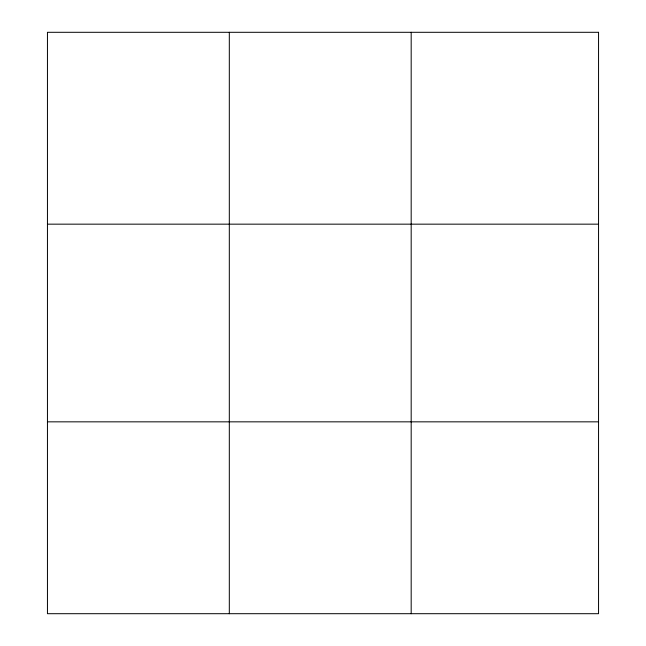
<?xml version="1.0" encoding="UTF-8"?>
<svg xmlns="http://www.w3.org/2000/svg" width="646" height="646" viewBox="0 0 646 646"><rect width="100%" height="100%" fill="white"/><g stroke="black" fill="none" stroke-linecap="round" stroke-linejoin="round"><path stroke-width="0.97" d="M229.314 613.7L229.314 32.3M411.179 613.7L411.179 32.3M47.449 224.162L598.551 224.162M47.449 421.838L598.551 421.838M598.551 32.3L598.551 613.7L47.449 613.7L47.449 32.3L598.551 32.3"/></g></svg>
